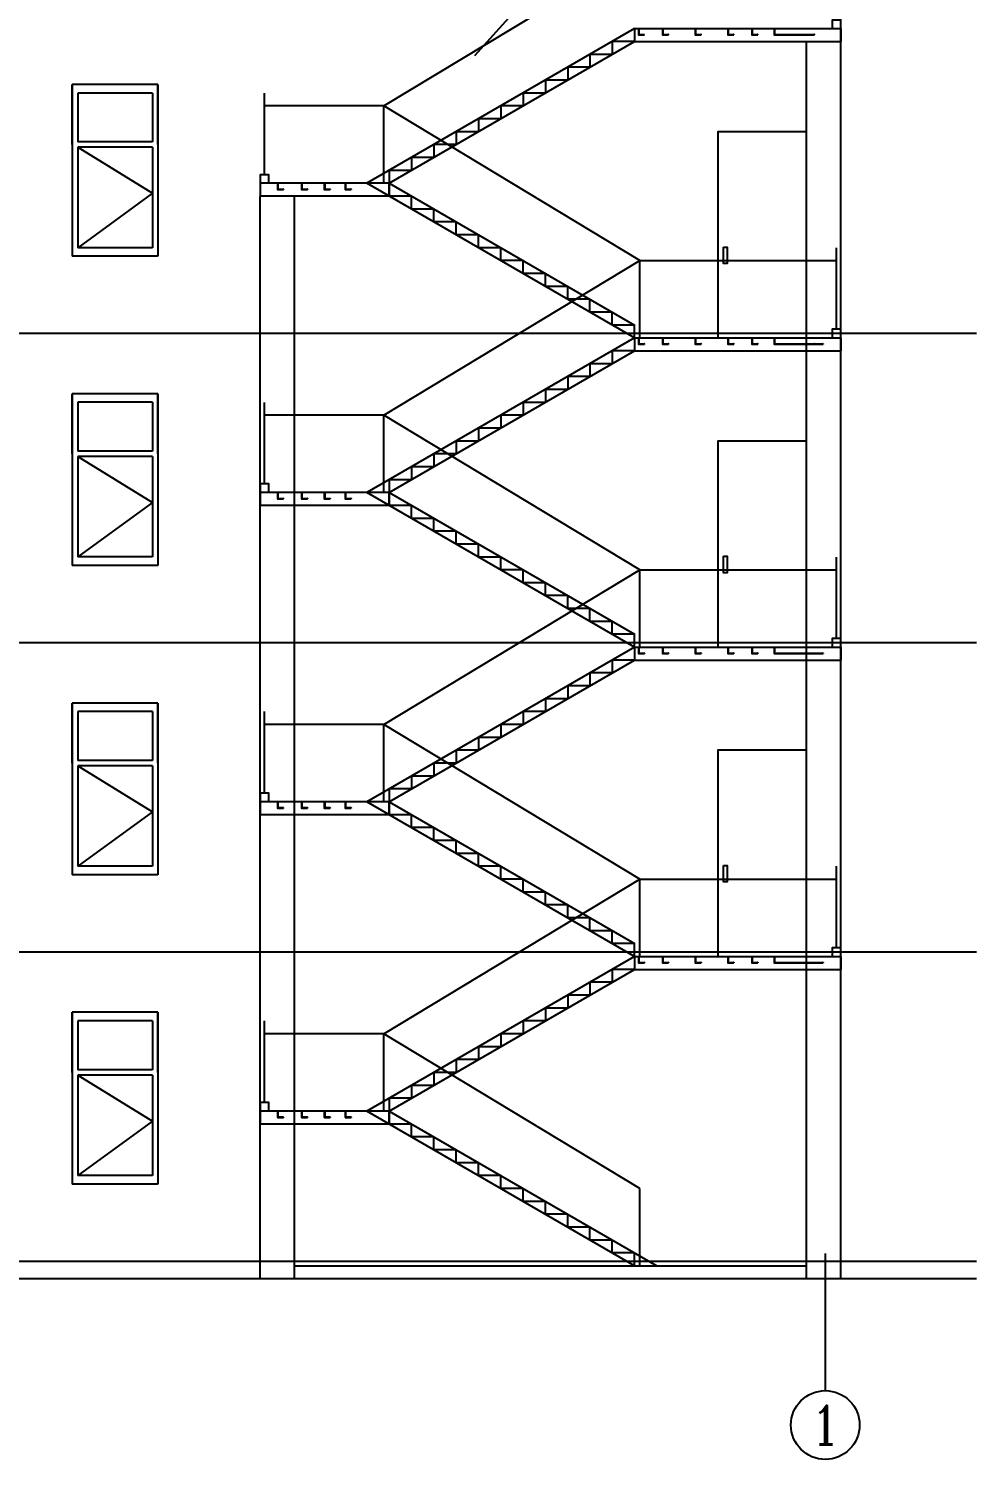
# Model space of a CAD drawing. Extents: x -522490 to 417652, y 450811 to 1108047.
# Drawn here: x 380007 to 391043, y 556012 to 572665 of the extents above; entities that cross this region are included whole.
import ezdxf
from ezdxf.enums import TextEntityAlignment as Align

# ---------------------------------------------------------------- set-up
doc = ezdxf.new("R2010")
doc.units = 0
doc.header["$LTSCALE"] = 1000
doc.header["$MEASUREMENT"] = 0
for name, color, linetype in [('AXIS', 3, 'Continuous'), ('AXIS_TEXT', 7, 'Continuous'), ('DOTE', 1, 'Continuous'), ('WALL', 9, 'Continuous'), ('标注', 4, 'Continuous')]:
    doc.layers.add(name, color=color, linetype=linetype)
doc.styles.add('_TCH_AXIS', font='COMPLEX', dxfattribs={"bigfont": 'GBCBIG'})

# ---------------------------------------------------------------- blocks, each defined once
blk = doc.blocks.new('ping1')
at = {"color": 4}
for p, q in [((381189, 549406), (380189, 549406)), ((380189, 549406), (380189, 547406)), ((380189, 548706), (380189, 549406)), ((381189, 549406), (381189, 547406)), ((381189, 548706), (381189, 549406)), ((381124, 549306), (380254, 549306)), ((380254, 549306), (380254, 548736)), ((381124, 549306), (381124, 548736)), ((381124, 548736), (380254, 548736)), ((381124, 548676), (380254, 548676)), ((380254, 548676), (380254, 547506)), ((381124, 548676), (381124, 547506)), ((381124, 548676), (381124, 547506)), ((381189, 547406), (380189, 547406)), ((381124, 547506), (380254, 547506))]:
    blk.add_line(p, q, dxfattribs=at)
blk.add_lwpolyline([(380254, 548676), (381124, 548141), (380254, 547506)])

msp = doc.modelspace()

# ---------------------------------------------------------------- linework, layer by layer
for p, q in [((384144.3, 571764.6), (387124.3, 573564.6)), ((387064.3, 572664.6), (383944.3, 570864.6)), ((384204.3, 570864.6), (387064.3, 572514.6)), ((389064.3, 558114.6), (389064.3, 572514.6)), ((384144.3, 571764.6), (382754.3, 571764.6)), ((384144.3, 570864.6), (384144.3, 571764.6)), ((384144.3, 570864.6), (384144.3, 571764.6)), ((387124.3, 569964.6), (384144.3, 571764.6)), ((382704.3, 558114.6), (382704.3, 570714.6)), ((383104.3, 558114.6), (383104.3, 570714.6)), ((387064.3, 569064.6), (383944.3, 570864.6)), ((384204.3, 570864.6), (387064.3, 569214.6)), ((384144.3, 568164.6), (387124.3, 569964.6)), ((387124.3, 569064.6), (387124.3, 569964.6)), ((387124.3, 569064.6), (387124.3, 569964.6)), ((387124.3, 569064.6), (387124.3, 569964.6)), ((387124.3, 569064.6), (387124.3, 569964.6)), ((387124.3, 569964.6), (389414.3, 569964.6)), ((387064.3, 569064.6), (383944.3, 567264.6)), ((384204.3, 567264.6), (387064.3, 568914.6)), ((384144.3, 568164.6), (382754.3, 568164.6)), ((384144.3, 567264.6), (384144.3, 568164.6)), ((384144.3, 567264.6), (384144.3, 568164.6)), ((387124.3, 566364.6), (384144.3, 568164.6)), ((387064.3, 565464.6), (383944.3, 567264.6)), ((384204.3, 567264.6), (387064.3, 565614.6)), ((384144.3, 564564.6), (387124.3, 566364.6)), ((387124.3, 565464.6), (387124.3, 566364.6)), ((387124.3, 565464.6), (387124.3, 566364.6)), ((387124.3, 566364.6), (389414.3, 566364.6)), ((387064.3, 565464.6), (383944.3, 563664.6)), ((384204.3, 563664.6), (387064.3, 565314.6)), ((384144.3, 564564.6), (382754.3, 564564.6)), ((384144.3, 563664.6), (384144.3, 564564.6)), ((384144.3, 563664.6), (384144.3, 564564.6)), ((387124.3, 562764.6), (384144.3, 564564.6)), ((387064.3, 561864.6), (383944.3, 563664.6)), ((384204.3, 563664.6), (387064.3, 562014.6)), ((384144.3, 560964.6), (387124.3, 562764.6)), ((387124.3, 561864.6), (387124.3, 562764.6)), ((387124.3, 561864.6), (387124.3, 562764.6)), ((387124.3, 562764.6), (389414.3, 562764.6)), ((387064.3, 561864.6), (383944.3, 560064.6)), ((384204.3, 560064.6), (387064.3, 561714.6)), ((389464.3, 558114.6), (389464.3, 561714.6)), ((384144.3, 560964.6), (382754.3, 560964.6)), ((384144.3, 560064.6), (384144.3, 560964.6)), ((384144.3, 560064.6), (384144.3, 560964.6)), ((387124.3, 559164.6), (384144.3, 560964.6)), ((387064.3, 558264.6), (383944.3, 560064.6)), ((384204.3, 560064.6), (387324.3, 558264.6)), ((387124.3, 558264.6), (387124.3, 559164.6)), ((383104.3, 558264.6), (389064.3, 558264.6)), ((391043.5, 558114.6), (349638.9, 558114.6))]:
    msp.add_line(p, q)
for points in [[(385204.8, 572350.6), (387540, 574943.3), (390597.5, 574943.3)], [(382754.3, 570964.6), (382754.3, 571914.6)], [(389064.3, 569114.6), (389064.3, 571464.6), (388034.3, 571464.6), (388034.3, 569064.6)], [(389064.3, 571464.6), (388034.3, 571464.6), (388034.3, 569064.6)], [(384204.3, 570714.6), (384204.3, 570864.6), (383944.3, 570864.6)], [(384464.3, 570564.6), (384464.3, 570714.6), (384204.3, 570714.6)], [(384724.3, 570414.6), (384724.3, 570564.6), (384464.3, 570564.6)], [(384984.3, 570264.6), (384984.3, 570414.6), (384724.3, 570414.6)], [(385244.3, 570114.6), (385244.3, 570264.6), (384984.3, 570264.6)], [(385504.3, 569964.6), (385504.3, 570114.6), (385244.3, 570114.6)], [(389414.3, 569164.6), (389414.3, 570114.6)], [(389414.3, 569164.6), (389414.3, 570114.6)], [(385764.3, 569814.6), (385764.3, 569964.6), (385504.3, 569964.6)], [(386024.3, 569664.6), (386024.3, 569814.6), (385764.3, 569814.6)], [(386284.3, 569514.6), (386284.3, 569664.6), (386024.3, 569664.6)], [(386544.3, 569364.6), (386544.3, 569514.6), (386284.3, 569514.6)], [(386804.3, 569214.6), (386804.3, 569364.6), (386544.3, 569364.6)], [(387064.3, 569064.6), (387064.3, 569214.6), (386804.3, 569214.6)], [(382754.3, 567364.6), (382754.3, 568314.6)], [(389064.3, 567864.6), (388034.3, 567864.6), (388034.3, 565464.6)], [(384204.3, 567114.6), (384204.3, 567264.6), (383944.3, 567264.6)], [(384464.3, 566964.6), (384464.3, 567114.6), (384204.3, 567114.6)], [(384724.3, 566814.6), (384724.3, 566964.6), (384464.3, 566964.6)], [(384984.3, 566664.6), (384984.3, 566814.6), (384724.3, 566814.6)], [(385244.3, 566514.6), (385244.3, 566664.6), (384984.3, 566664.6)], [(385504.3, 566364.6), (385504.3, 566514.6), (385244.3, 566514.6)], [(389414.3, 565564.6), (389414.3, 566514.6)], [(385764.3, 566214.6), (385764.3, 566364.6), (385504.3, 566364.6)], [(386024.3, 566064.6), (386024.3, 566214.6), (385764.3, 566214.6)], [(386284.3, 565914.6), (386284.3, 566064.6), (386024.3, 566064.6)], [(386544.3, 565764.6), (386544.3, 565914.6), (386284.3, 565914.6)], [(386804.3, 565614.6), (386804.3, 565764.6), (386544.3, 565764.6)], [(387064.3, 565464.6), (387064.3, 565614.6), (386804.3, 565614.6)], [(382754.3, 563764.6), (382754.3, 564714.6)], [(389064.3, 564264.6), (388034.3, 564264.6), (388034.3, 561864.6)], [(384204.3, 563514.6), (384204.3, 563664.6), (383944.3, 563664.6)], [(384464.3, 563364.6), (384464.3, 563514.6), (384204.3, 563514.6)], [(384724.3, 563214.6), (384724.3, 563364.6), (384464.3, 563364.6)], [(384984.3, 563064.6), (384984.3, 563214.6), (384724.3, 563214.6)], [(385244.3, 562914.6), (385244.3, 563064.6), (384984.3, 563064.6)], [(385504.3, 562764.6), (385504.3, 562914.6), (385244.3, 562914.6)], [(389414.3, 561964.6), (389414.3, 562914.6)], [(385764.3, 562614.6), (385764.3, 562764.6), (385504.3, 562764.6)], [(386024.3, 562464.6), (386024.3, 562614.6), (385764.3, 562614.6)], [(386284.3, 562314.6), (386284.3, 562464.6), (386024.3, 562464.6)], [(386544.3, 562164.6), (386544.3, 562314.6), (386284.3, 562314.6)], [(386804.3, 562014.6), (386804.3, 562164.6), (386544.3, 562164.6)], [(387064.3, 561864.6), (387064.3, 562014.6), (386804.3, 562014.6)], [(382754.3, 560164.6), (382754.3, 561114.6)], [(384204.3, 559914.6), (384204.3, 560064.6), (383944.3, 560064.6)], [(384464.3, 559764.6), (384464.3, 559914.6), (384204.3, 559914.6)], [(384724.3, 559614.6), (384724.3, 559764.6), (384464.3, 559764.6)], [(384984.3, 559464.6), (384984.3, 559614.6), (384724.3, 559614.6)], [(385244.3, 559314.6), (385244.3, 559464.6), (384984.3, 559464.6)], [(385504.3, 559164.6), (385504.3, 559314.6), (385244.3, 559314.6)], [(385764.3, 559014.6), (385764.3, 559164.6), (385504.3, 559164.6)], [(386024.3, 558864.6), (386024.3, 559014.6), (385764.3, 559014.6)], [(386284.3, 558714.6), (386284.3, 558864.6), (386024.3, 558864.6)], [(386544.3, 558564.6), (386544.3, 558714.6), (386284.3, 558714.6)], [(386804.3, 558414.6), (386804.3, 558564.6), (386544.3, 558564.6)], [(387064.3, 558264.6), (387064.3, 558414.6), (386804.3, 558414.6)]]:
    msp.add_lwpolyline(points)
at = {"color": 5}
msp.add_lwpolyline([(389464.3, 558264.6), (389464.3, 572664.6), (389464.3, 573264.6), (389414.3, 573264.6)], dxfattribs=at)
for points in [[(388100.6, 570122.5), (388142.9, 570122.5), (388142.9, 569932.1), (388100.6, 569932.1)], [(388100.6, 570122.5), (388142.9, 570122.5), (388142.9, 569932.1), (388100.6, 569932.1)], [(388100.6, 566522.5), (388142.9, 566522.5), (388142.9, 566332.1), (388100.6, 566332.1)], [(388100.6, 562922.5), (388142.9, 562922.5), (388142.9, 562732.1), (388100.6, 562732.1)]]:
    msp.add_lwpolyline(points, close=True)
at = {"layer": 'AXIS'}
msp.add_line((389284, 558406.3), (389284, 556811.5), dxfattribs=at)
msp.add_circle((389284, 556411.5), 400, dxfattribs=at)
at = {"layer": 'DOTE'}
for p, q in [((391043.5, 569114.6), (349638.9, 569114.6)), ((391043.5, 565514.6), (349638.9, 565514.6)), ((391043.5, 561914.6), (349638.9, 561914.6)), ((391043.5, 558314.6), (349638.9, 558314.6))]:
    msp.add_line(p, q, dxfattribs=at)
at = {"layer": 'WALL'}
for p, q in [((387064.3, 572664.6), (389464.3, 572664.6)), ((387064.3, 572664.6), (389464.3, 572664.6)), ((389464.3, 572664.6), (389464.3, 572514.6)), ((387064.3, 572514.6), (389464.3, 572514.6)), ((384204.3, 570864.6), (382704.3, 570864.6)), ((382704.3, 570864.6), (382704.3, 570714.6)), ((384204.3, 570714.6), (382704.3, 570714.6)), ((384204.3, 570864.6), (384204.3, 570714.6)), ((387064.3, 569064.6), (389464.3, 569064.6)), ((387064.3, 569064.6), (389164.3, 569064.6)), ((387064.3, 569064.6), (389464.3, 569064.6)), ((387064.3, 569064.6), (389464.3, 569064.6)), ((387064.3, 569064.6), (389264.3, 569064.6)), ((389464.3, 569064.6), (389464.3, 568914.6)), ((389464.3, 569064.6), (389464.3, 568914.6)), ((387064.3, 568914.6), (389464.3, 568914.6)), ((387064.3, 568914.6), (389464.3, 568914.6)), ((384204.3, 567264.6), (382704.3, 567264.6)), ((382704.3, 567264.6), (382704.3, 567114.6)), ((384204.3, 567264.6), (384204.3, 567114.6)), ((384204.3, 567114.6), (382704.3, 567114.6)), ((387064.3, 565464.6), (389464.3, 565464.6)), ((387064.3, 565464.6), (389264.3, 565464.6)), ((389464.3, 565464.6), (389464.3, 565314.6)), ((387064.3, 565314.6), (389464.3, 565314.6)), ((384204.3, 563664.6), (382704.3, 563664.6)), ((382704.3, 563664.6), (382704.3, 563514.6)), ((384204.3, 563664.6), (384204.3, 563514.6)), ((384204.3, 563514.6), (382704.3, 563514.6)), ((387064.3, 561864.6), (389464.3, 561864.6)), ((387064.3, 561864.6), (389264.3, 561864.6)), ((387064.3, 561864.6), (389464.3, 561864.6)), ((387064.3, 561714.6), (389464.3, 561714.6)), ((389464.3, 561864.6), (389464.3, 561714.6)), ((384204.3, 560064.6), (382704.3, 560064.6)), ((382704.3, 560064.6), (382704.3, 559914.6)), ((384204.3, 560064.6), (384204.3, 559914.6)), ((384204.3, 559914.6), (382704.3, 559914.6))]:
    msp.add_line(p, q, dxfattribs=at)
for points in [[(389464.3, 572664.6), (389464.3, 572764.6), (389364.3, 572764.6), (389364.3, 572664.6)], [(387064.3, 572664.6), (387064.3, 572514.6), (386804.3, 572514.6)], [(386804.3, 572514.6), (386804.3, 572364.6), (386544.3, 572364.6)], [(386284.3, 572214.6), (386284.3, 572064.6), (386024.3, 572064.6)], [(386544.3, 572364.6), (386544.3, 572214.6), (386284.3, 572214.6)], [(386024.3, 572064.6), (386024.3, 571914.6), (385764.3, 571914.6)], [(385764.3, 571914.6), (385764.3, 571764.6), (385504.3, 571764.6)], [(385504.3, 571764.6), (385504.3, 571614.6), (385244.3, 571614.6)], [(385244.3, 571614.6), (385244.3, 571464.6), (384984.3, 571464.6)], [(384984.3, 571464.6), (384984.3, 571314.6), (384724.3, 571314.6)], [(384724.3, 571314.6), (384724.3, 571164.6), (384464.3, 571164.6)], [(384464.3, 571164.6), (384464.3, 571014.6), (384204.3, 571014.6)], [(382804.3, 570864.6), (382804.3, 570964.6), (382704.3, 570964.6), (382704.3, 570864.6)], [(384204.3, 571014.6), (384204.3, 570864.6), (383944.3, 570864.6)], [(387064.3, 569064.6), (387064.3, 568914.6), (386804.3, 568914.6)], [(387064.3, 569064.6), (387064.3, 568914.6), (386804.3, 568914.6)], [(389464.3, 569064.6), (389464.3, 569164.6), (389364.3, 569164.6), (389364.3, 569064.6)], [(389464.3, 569064.6), (389464.3, 569164.6), (389364.3, 569164.6), (389364.3, 569064.6)], [(386804.3, 568914.6), (386804.3, 568764.6), (386544.3, 568764.6)], [(386804.3, 568914.6), (386804.3, 568764.6), (386544.3, 568764.6)], [(386544.3, 568764.6), (386544.3, 568614.6), (386284.3, 568614.6)], [(386544.3, 568764.6), (386544.3, 568614.6), (386284.3, 568614.6)], [(386284.3, 568614.6), (386284.3, 568464.6), (386024.3, 568464.6)], [(386024.3, 568464.6), (386024.3, 568314.6), (385764.3, 568314.6)], [(385764.3, 568314.6), (385764.3, 568164.6), (385504.3, 568164.6)], [(385504.3, 568164.6), (385504.3, 568014.6), (385244.3, 568014.6)], [(385244.3, 568014.6), (385244.3, 567864.6), (384984.3, 567864.6)], [(384724.3, 567714.6), (384724.3, 567564.6), (384464.3, 567564.6)], [(384984.3, 567864.6), (384984.3, 567714.6), (384724.3, 567714.6)], [(384464.3, 567564.6), (384464.3, 567414.6), (384204.3, 567414.6)], [(384204.3, 567414.6), (384204.3, 567264.6), (383944.3, 567264.6)], [(382804.3, 567264.6), (382804.3, 567364.6), (382704.3, 567364.6), (382704.3, 567264.6)], [(389464.3, 565464.6), (389464.3, 565564.6), (389364.3, 565564.6), (389364.3, 565464.6)], [(387064.3, 565464.6), (387064.3, 565314.6), (386804.3, 565314.6)], [(386804.3, 565314.6), (386804.3, 565164.6), (386544.3, 565164.6)], [(386544.3, 565164.6), (386544.3, 565014.6), (386284.3, 565014.6)], [(386284.3, 565014.6), (386284.3, 564864.6), (386024.3, 564864.6)], [(385764.3, 564714.6), (385764.3, 564564.6), (385504.3, 564564.6)], [(386024.3, 564864.6), (386024.3, 564714.6), (385764.3, 564714.6)], [(385504.3, 564564.6), (385504.3, 564414.6), (385244.3, 564414.6)], [(385244.3, 564414.6), (385244.3, 564264.6), (384984.3, 564264.6)], [(384984.3, 564264.6), (384984.3, 564114.6), (384724.3, 564114.6)], [(384724.3, 564114.6), (384724.3, 563964.6), (384464.3, 563964.6)], [(384464.3, 563964.6), (384464.3, 563814.6), (384204.3, 563814.6)], [(382804.3, 563664.6), (382804.3, 563764.6), (382704.3, 563764.6), (382704.3, 563664.6)], [(384204.3, 563814.6), (384204.3, 563664.6), (383944.3, 563664.6)], [(389464.3, 561864.6), (389464.3, 561964.6), (389364.3, 561964.6), (389364.3, 561864.6)], [(386804.3, 561714.6), (386804.3, 561564.6), (386544.3, 561564.6)], [(387064.3, 561864.6), (387064.3, 561714.6), (386804.3, 561714.6)], [(386544.3, 561564.6), (386544.3, 561414.6), (386284.3, 561414.6)], [(386284.3, 561414.6), (386284.3, 561264.6), (386024.3, 561264.6)], [(386024.3, 561264.6), (386024.3, 561114.6), (385764.3, 561114.6)], [(385764.3, 561114.6), (385764.3, 560964.6), (385504.3, 560964.6)], [(385504.3, 560964.6), (385504.3, 560814.6), (385244.3, 560814.6)], [(385244.3, 560814.6), (385244.3, 560664.6), (384984.3, 560664.6)], [(384984.3, 560664.6), (384984.3, 560514.6), (384724.3, 560514.6)], [(384724.3, 560514.6), (384724.3, 560364.6), (384464.3, 560364.6)], [(384204.3, 560214.6), (384204.3, 560064.6), (383944.3, 560064.6)], [(384464.3, 560364.6), (384464.3, 560214.6), (384204.3, 560214.6)], [(382804.3, 560064.6), (382804.3, 560164.6), (382704.3, 560164.6), (382704.3, 560064.6)]]:
    msp.add_lwpolyline(points, dxfattribs=at)
at = {"layer": '标注'}
for p, q in [((387110.1, 572661.4), (387107.6, 572661.4)), ((387107.6, 572661.4), (387107.6, 572593.9)), ((387110.1, 572591.4), (387177.6, 572591.4)), ((387112.6, 572658.9), (387112.6, 572598.9)), ((387115.1, 572596.4), (387175.1, 572596.4)), ((387177.6, 572593.9), (387177.6, 572591.4)), ((387387.6, 572661.4), (387387.6, 572593.9)), ((387390.1, 572661.4), (387387.6, 572661.4)), ((387390.1, 572591.4), (387457.6, 572591.4)), ((387392.6, 572658.9), (387392.6, 572598.9)), ((387395.1, 572596.4), (387455.1, 572596.4)), ((387457.6, 572593.9), (387457.6, 572591.4)), ((387771.3, 572661.4), (387768.8, 572661.4)), ((387768.8, 572661.4), (387768.8, 572593.9)), ((387771.3, 572591.4), (387838.8, 572591.4)), ((387773.8, 572658.9), (387773.8, 572598.9)), ((387776.3, 572596.4), (387836.3, 572596.4)), ((387838.8, 572593.9), (387838.8, 572591.4)), ((388151.3, 572661.4), (388148.8, 572661.4)), ((388148.8, 572661.4), (388148.8, 572593.9)), ((388151.3, 572591.4), (388218.8, 572591.4)), ((388153.8, 572658.9), (388153.8, 572598.9)), ((388156.3, 572596.4), (388216.3, 572596.4)), ((388218.8, 572593.9), (388218.8, 572591.4)), ((388428.8, 572661.4), (388428.8, 572593.9)), ((388431.3, 572661.4), (388428.8, 572661.4)), ((388431.3, 572591.4), (388498.8, 572591.4)), ((388433.8, 572658.9), (388433.8, 572598.9)), ((388436.3, 572596.4), (388496.3, 572596.4)), ((388498.8, 572593.9), (388498.8, 572591.4)), ((388690.5, 572661.4), (388688, 572661.4)), ((388688, 572661.4), (388688, 572593.9)), ((388690.5, 572591.4), (389158, 572591.4)), ((388693, 572658.9), (388693, 572598.9)), ((388695.5, 572596.4), (389155.5, 572596.4)), ((389158, 572593.9), (389158, 572591.4)), ((382903.8, 570862.1, 0), (382903.8, 570794.6, 0)), ((382906.3, 570862.1, 0), (382903.8, 570862.1, 0)), ((382906.3, 570792.1, 0), (382973.8, 570792.1, 0)), ((382908.8, 570859.6, 0), (382908.8, 570799.6, 0)), ((382911.3, 570797.1, 0), (382971.3, 570797.1, 0)), ((382973.8, 570794.6, 0), (382973.8, 570792.1, 0)), ((383183.8, 570862.1, 0), (383183.8, 570794.6, 0)), ((383186.3, 570862.1, 0), (383183.8, 570862.1, 0)), ((383186.3, 570792.1, 0), (383253.8, 570792.1, 0)), ((383188.8, 570859.6, 0), (383188.8, 570799.6, 0)), ((383191.3, 570797.1, 0), (383251.3, 570797.1, 0)), ((383253.8, 570794.6, 0), (383253.8, 570792.1, 0)), ((383452.4, 570862.1, 0), (383449.9, 570862.1, 0)), ((383449.9, 570862.1, 0), (383449.9, 570794.6, 0)), ((383452.4, 570792.1, 0), (383519.9, 570792.1, 0)), ((383454.9, 570859.6, 0), (383454.9, 570799.6, 0)), ((383457.4, 570797.1, 0), (383517.4, 570797.1, 0)), ((383519.9, 570794.6, 0), (383519.9, 570792.1, 0)), ((383695.3, 570862.1, 0), (383692.8, 570862.1, 0)), ((383692.8, 570862.1, 0), (383692.8, 570794.6, 0)), ((383695.3, 570792.1, 0), (383762.8, 570792.1, 0)), ((383697.8, 570859.6, 0), (383697.8, 570799.6, 0)), ((383700.3, 570797.1, 0), (383760.3, 570797.1, 0)), ((383762.8, 570794.6, 0), (383762.8, 570792.1, 0)), ((387110.1, 569061.4), (387107.6, 569061.4)), ((387107.6, 569061.4), (387107.6, 568993.9)), ((387110.1, 569061.4), (387107.6, 569061.4)), ((387107.6, 569061.4), (387107.6, 568993.9)), ((387112.6, 569058.9), (387112.6, 568998.9)), ((387112.6, 569058.9), (387112.6, 568998.9)), ((387387.6, 569061.4), (387387.6, 568993.9)), ((387390.1, 569061.4), (387387.6, 569061.4)), ((387387.6, 569061.4), (387387.6, 568993.9)), ((387390.1, 569061.4), (387387.6, 569061.4)), ((387392.6, 569058.9), (387392.6, 568998.9)), ((387392.6, 569058.9), (387392.6, 568998.9)), ((387771.3, 569061.4), (387768.8, 569061.4)), ((387768.8, 569061.4), (387768.8, 568993.9)), ((387771.3, 569061.4), (387768.8, 569061.4)), ((387768.8, 569061.4), (387768.8, 568993.9)), ((387773.8, 569058.9), (387773.8, 568998.9)), ((387773.8, 569058.9), (387773.8, 568998.9)), ((388151.3, 569061.4), (388148.8, 569061.4)), ((388148.8, 569061.4), (388148.8, 568993.9)), ((388151.3, 569061.4), (388148.8, 569061.4)), ((388148.8, 569061.4), (388148.8, 568993.9)), ((388153.8, 569058.9), (388153.8, 568998.9)), ((388153.8, 569058.9), (388153.8, 568998.9)), ((388428.8, 569061.4), (388428.8, 568993.9)), ((388431.3, 569061.4), (388428.8, 569061.4)), ((388428.8, 569061.4), (388428.8, 568993.9)), ((388431.3, 569061.4), (388428.8, 569061.4)), ((388433.8, 569058.9), (388433.8, 568998.9)), ((388433.8, 569058.9), (388433.8, 568998.9)), ((388690.5, 569061.4), (388688, 569061.4)), ((388688, 569061.4), (388688, 568993.9)), ((388690.5, 569061.4), (388688, 569061.4)), ((388688, 569061.4), (388688, 568993.9)), ((388693, 569058.9), (388693, 568998.9)), ((388693, 569058.9), (388693, 568998.9)), ((387110.1, 568991.4), (387177.6, 568991.4)), ((387110.1, 568991.4), (387177.6, 568991.4)), ((387115.1, 568996.4), (387175.1, 568996.4)), ((387115.1, 568996.4), (387175.1, 568996.4)), ((387177.6, 568993.9), (387177.6, 568991.4)), ((387177.6, 568993.9), (387177.6, 568991.4)), ((387390.1, 568991.4), (387457.6, 568991.4)), ((387390.1, 568991.4), (387457.6, 568991.4)), ((387395.1, 568996.4), (387455.1, 568996.4)), ((387395.1, 568996.4), (387455.1, 568996.4)), ((387457.6, 568993.9), (387457.6, 568991.4)), ((387457.6, 568993.9), (387457.6, 568991.4)), ((387771.3, 568991.4), (387838.8, 568991.4)), ((387771.3, 568991.4), (387838.8, 568991.4)), ((387776.3, 568996.4), (387836.3, 568996.4)), ((387776.3, 568996.4), (387836.3, 568996.4)), ((387838.8, 568993.9), (387838.8, 568991.4)), ((387838.8, 568993.9), (387838.8, 568991.4)), ((388151.3, 568991.4), (388218.8, 568991.4)), ((388151.3, 568991.4), (388218.8, 568991.4)), ((388156.3, 568996.4), (388216.3, 568996.4)), ((388156.3, 568996.4), (388216.3, 568996.4)), ((388218.8, 568993.9), (388218.8, 568991.4)), ((388218.8, 568993.9), (388218.8, 568991.4)), ((388431.3, 568991.4), (388498.8, 568991.4)), ((388431.3, 568991.4), (388498.8, 568991.4)), ((388436.3, 568996.4), (388496.3, 568996.4)), ((388436.3, 568996.4), (388496.3, 568996.4)), ((388498.8, 568993.9), (388498.8, 568991.4)), ((388498.8, 568993.9), (388498.8, 568991.4)), ((388690.5, 568991.4), (389158, 568991.4)), ((388690.5, 568991.4), (389258, 568991.4)), ((388695.5, 568996.4), (389155.5, 568996.4)), ((388695.5, 568996.4), (389255.5, 568996.4)), ((389158, 568993.9), (389158, 568991.4)), ((389258, 568993.9), (389258, 568991.4)), ((382903.8, 567262.1, 0), (382903.8, 567194.6, 0)), ((382906.3, 567262.1, 0), (382903.8, 567262.1, 0)), ((382908.8, 567259.6, 0), (382908.8, 567199.6, 0)), ((383183.8, 567262.1, 0), (383183.8, 567194.6, 0)), ((383186.3, 567262.1, 0), (383183.8, 567262.1, 0)), ((383188.8, 567259.6, 0), (383188.8, 567199.6, 0)), ((383452.4, 567262.1, 0), (383449.9, 567262.1, 0)), ((383449.9, 567262.1, 0), (383449.9, 567194.6, 0)), ((383454.9, 567259.6, 0), (383454.9, 567199.6, 0)), ((383695.3, 567262.1, 0), (383692.8, 567262.1, 0)), ((383692.8, 567262.1, 0), (383692.8, 567194.6, 0)), ((383697.8, 567259.6, 0), (383697.8, 567199.6, 0)), ((382906.3, 567192.1, 0), (382973.8, 567192.1, 0)), ((382911.3, 567197.1, 0), (382971.3, 567197.1, 0)), ((382973.8, 567194.6, 0), (382973.8, 567192.1, 0)), ((383186.3, 567192.1, 0), (383253.8, 567192.1, 0)), ((383191.3, 567197.1, 0), (383251.3, 567197.1, 0)), ((383253.8, 567194.6, 0), (383253.8, 567192.1, 0)), ((383452.4, 567192.1, 0), (383519.9, 567192.1, 0)), ((383457.4, 567197.1, 0), (383517.4, 567197.1, 0)), ((383519.9, 567194.6, 0), (383519.9, 567192.1, 0)), ((383695.3, 567192.1, 0), (383762.8, 567192.1, 0)), ((383700.3, 567197.1, 0), (383760.3, 567197.1, 0)), ((383762.8, 567194.6, 0), (383762.8, 567192.1, 0)), ((387110.1, 565461.4), (387107.6, 565461.4)), ((387107.6, 565461.4), (387107.6, 565393.9)), ((387110.1, 565391.4), (387177.6, 565391.4)), ((387112.6, 565458.9), (387112.6, 565398.9)), ((387115.1, 565396.4), (387175.1, 565396.4)), ((387177.6, 565393.9), (387177.6, 565391.4)), ((387387.6, 565461.4), (387387.6, 565393.9)), ((387390.1, 565461.4), (387387.6, 565461.4)), ((387390.1, 565391.4), (387457.6, 565391.4)), ((387392.6, 565458.9), (387392.6, 565398.9)), ((387395.1, 565396.4), (387455.1, 565396.4)), ((387457.6, 565393.9), (387457.6, 565391.4)), ((387771.3, 565461.4), (387768.8, 565461.4)), ((387768.8, 565461.4), (387768.8, 565393.9)), ((387771.3, 565391.4), (387838.8, 565391.4)), ((387773.8, 565458.9), (387773.8, 565398.9)), ((387776.3, 565396.4), (387836.3, 565396.4)), ((387838.8, 565393.9), (387838.8, 565391.4)), ((388151.3, 565461.4), (388148.8, 565461.4)), ((388148.8, 565461.4), (388148.8, 565393.9)), ((388151.3, 565391.4), (388218.8, 565391.4)), ((388153.8, 565458.9), (388153.8, 565398.9)), ((388156.3, 565396.4), (388216.3, 565396.4)), ((388218.8, 565393.9), (388218.8, 565391.4)), ((388428.8, 565461.4), (388428.8, 565393.9)), ((388431.3, 565461.4), (388428.8, 565461.4)), ((388431.3, 565391.4), (388498.8, 565391.4)), ((388433.8, 565458.9), (388433.8, 565398.9)), ((388436.3, 565396.4), (388496.3, 565396.4)), ((388498.8, 565393.9), (388498.8, 565391.4)), ((388690.5, 565461.4), (388688, 565461.4)), ((388688, 565461.4), (388688, 565393.9)), ((388690.5, 565391.4), (389258, 565391.4)), ((388693, 565458.9), (388693, 565398.9)), ((388695.5, 565396.4), (389255.5, 565396.4)), ((389258, 565393.9), (389258, 565391.4)), ((382903.8, 563662.1, 0), (382903.8, 563594.6, 0)), ((382906.3, 563662.1, 0), (382903.8, 563662.1, 0)), ((382906.3, 563592.1, 0), (382973.8, 563592.1, 0)), ((382908.8, 563659.6, 0), (382908.8, 563599.6, 0)), ((382911.3, 563597.1, 0), (382971.3, 563597.1, 0)), ((382973.8, 563594.6, 0), (382973.8, 563592.1, 0)), ((383183.8, 563662.1, 0), (383183.8, 563594.6, 0)), ((383186.3, 563662.1, 0), (383183.8, 563662.1, 0)), ((383186.3, 563592.1, 0), (383253.8, 563592.1, 0)), ((383188.8, 563659.6, 0), (383188.8, 563599.6, 0)), ((383191.3, 563597.1, 0), (383251.3, 563597.1, 0)), ((383253.8, 563594.6, 0), (383253.8, 563592.1, 0)), ((383452.4, 563662.1, 0), (383449.9, 563662.1, 0)), ((383449.9, 563662.1, 0), (383449.9, 563594.6, 0)), ((383452.4, 563592.1, 0), (383519.9, 563592.1, 0)), ((383454.9, 563659.6, 0), (383454.9, 563599.6, 0)), ((383457.4, 563597.1, 0), (383517.4, 563597.1, 0)), ((383519.9, 563594.6, 0), (383519.9, 563592.1, 0)), ((383695.3, 563662.1, 0), (383692.8, 563662.1, 0)), ((383692.8, 563662.1, 0), (383692.8, 563594.6, 0)), ((383695.3, 563592.1, 0), (383762.8, 563592.1, 0)), ((383697.8, 563659.6, 0), (383697.8, 563599.6, 0)), ((383700.3, 563597.1, 0), (383760.3, 563597.1, 0)), ((383762.8, 563594.6, 0), (383762.8, 563592.1, 0)), ((387110.1, 561861.4), (387107.6, 561861.4)), ((387107.6, 561861.4), (387107.6, 561793.9)), ((387110.1, 561791.4), (387177.6, 561791.4)), ((387112.6, 561858.9), (387112.6, 561798.9)), ((387115.1, 561796.4), (387175.1, 561796.4)), ((387177.6, 561793.9), (387177.6, 561791.4)), ((387387.6, 561861.4), (387387.6, 561793.9)), ((387390.1, 561861.4), (387387.6, 561861.4)), ((387390.1, 561791.4), (387457.6, 561791.4)), ((387392.6, 561858.9), (387392.6, 561798.9)), ((387395.1, 561796.4), (387455.1, 561796.4)), ((387457.6, 561793.9), (387457.6, 561791.4)), ((387771.3, 561861.4), (387768.8, 561861.4)), ((387768.8, 561861.4), (387768.8, 561793.9)), ((387771.3, 561791.4), (387838.8, 561791.4)), ((387773.8, 561858.9), (387773.8, 561798.9)), ((387776.3, 561796.4), (387836.3, 561796.4)), ((387838.8, 561793.9), (387838.8, 561791.4)), ((388151.3, 561861.4), (388148.8, 561861.4)), ((388148.8, 561861.4), (388148.8, 561793.9)), ((388151.3, 561791.4), (388218.8, 561791.4)), ((388153.8, 561858.9), (388153.8, 561798.9)), ((388156.3, 561796.4), (388216.3, 561796.4)), ((388218.8, 561793.9), (388218.8, 561791.4)), ((388428.8, 561861.4), (388428.8, 561793.9)), ((388431.3, 561861.4), (388428.8, 561861.4)), ((388431.3, 561791.4), (388498.8, 561791.4)), ((388433.8, 561858.9), (388433.8, 561798.9)), ((388436.3, 561796.4), (388496.3, 561796.4)), ((388498.8, 561793.9), (388498.8, 561791.4)), ((388690.5, 561861.4), (388688, 561861.4)), ((388688, 561861.4), (388688, 561793.9)), ((388690.5, 561791.4), (389258, 561791.4)), ((388693, 561858.9), (388693, 561798.9)), ((388695.5, 561796.4), (389255.5, 561796.4)), ((389258, 561793.9), (389258, 561791.4)), ((382903.8, 560062.1, 0), (382903.8, 559994.6, 0)), ((382906.3, 560062.1, 0), (382903.8, 560062.1, 0)), ((382908.8, 560059.6, 0), (382908.8, 559999.6, 0)), ((383183.8, 560062.1, 0), (383183.8, 559994.6, 0)), ((383186.3, 560062.1, 0), (383183.8, 560062.1, 0)), ((383188.8, 560059.6, 0), (383188.8, 559999.6, 0)), ((383452.4, 560062.1, 0), (383449.9, 560062.1, 0)), ((383449.9, 560062.1, 0), (383449.9, 559994.6, 0)), ((383454.9, 560059.6, 0), (383454.9, 559999.6, 0)), ((383695.3, 560062.1, 0), (383692.8, 560062.1, 0)), ((383692.8, 560062.1, 0), (383692.8, 559994.6, 0)), ((383697.8, 560059.6, 0), (383697.8, 559999.6, 0)), ((382906.3, 559992.1, 0), (382973.8, 559992.1, 0)), ((382911.3, 559997.1, 0), (382971.3, 559997.1, 0)), ((382973.8, 559994.6, 0), (382973.8, 559992.1, 0)), ((383186.3, 559992.1, 0), (383253.8, 559992.1, 0)), ((383191.3, 559997.1, 0), (383251.3, 559997.1, 0)), ((383253.8, 559994.6, 0), (383253.8, 559992.1, 0)), ((383452.4, 559992.1, 0), (383519.9, 559992.1, 0)), ((383457.4, 559997.1, 0), (383517.4, 559997.1, 0)), ((383519.9, 559994.6, 0), (383519.9, 559992.1, 0)), ((383695.3, 559992.1, 0), (383762.8, 559992.1, 0)), ((383700.3, 559997.1, 0), (383760.3, 559997.1, 0)), ((383762.8, 559994.6, 0), (383762.8, 559992.1, 0))]:
    msp.add_line(p, q, dxfattribs=at)
for centre, start, end in [((387110.1, 572593.9), 180, 270), ((387110.1, 572658.9), 0, 90), ((387115.1, 572598.9), 180, 270), ((387175.1, 572593.9), 0, 90), ((387390.1, 572593.9), 180, 270), ((387390.1, 572658.9), 0, 90), ((387395.1, 572598.9), 180, 270), ((387455.1, 572593.9), 0, 90), ((387771.3, 572593.9), 180, 270), ((387771.3, 572658.9), 0, 90), ((387776.3, 572598.9), 180, 270), ((387836.3, 572593.9), 0, 90), ((388151.3, 572593.9), 180, 270), ((388151.3, 572658.9), 0, 90), ((388156.3, 572598.9), 180, 270), ((388216.3, 572593.9), 0, 90), ((388431.3, 572593.9), 180, 270), ((388431.3, 572658.9), 0, 90), ((388436.3, 572598.9), 180, 270), ((388496.3, 572593.9), 0, 90), ((388690.5, 572593.9), 180, 270), ((388690.5, 572658.9), 0, 90), ((388695.5, 572598.9), 180, 270), ((389155.5, 572593.9), 0, 90), ((382906.3, 570794.6, 0), 180, 270), ((382906.3, 570859.6, 0), 0, 90), ((382911.3, 570799.6, 0), 180, 270), ((382971.3, 570794.6, 0), 0, 90), ((383186.3, 570794.6, 0), 180, 270), ((383186.3, 570859.6, 0), 0, 90), ((383191.3, 570799.6, 0), 180, 270), ((383251.3, 570794.6, 0), 0, 90), ((383452.4, 570794.6, 0), 180, 270), ((383452.4, 570859.6, 0), 0, 90), ((383457.4, 570799.6, 0), 180, 270), ((383517.4, 570794.6, 0), 0, 90), ((383695.3, 570794.6, 0), 180, 270), ((383695.3, 570859.6, 0), 0, 90), ((383700.3, 570799.6, 0), 180, 270), ((383760.3, 570794.6, 0), 0, 90), ((387110.1, 569058.9), 0, 90), ((387110.1, 569058.9), 0, 90), ((387390.1, 569058.9), 0, 90), ((387390.1, 569058.9), 0, 90), ((387771.3, 569058.9), 0, 90), ((387771.3, 569058.9), 0, 90), ((388151.3, 569058.9), 0, 90), ((388151.3, 569058.9), 0, 90), ((388431.3, 569058.9), 0, 90), ((388431.3, 569058.9), 0, 90), ((388690.5, 569058.9), 0, 90), ((388690.5, 569058.9), 0, 90), ((387110.1, 568993.9), 180, 270), ((387110.1, 568993.9), 180, 270), ((387115.1, 568998.9), 180, 270), ((387115.1, 568998.9), 180, 270), ((387175.1, 568993.9), 0, 90), ((387175.1, 568993.9), 0, 90), ((387390.1, 568993.9), 180, 270), ((387390.1, 568993.9), 180, 270), ((387395.1, 568998.9), 180, 270), ((387395.1, 568998.9), 180, 270), ((387455.1, 568993.9), 0, 90), ((387455.1, 568993.9), 0, 90), ((387771.3, 568993.9), 180, 270), ((387771.3, 568993.9), 180, 270), ((387776.3, 568998.9), 180, 270), ((387776.3, 568998.9), 180, 270), ((387836.3, 568993.9), 0, 90), ((387836.3, 568993.9), 0, 90), ((388151.3, 568993.9), 180, 270), ((388151.3, 568993.9), 180, 270), ((388156.3, 568998.9), 180, 270), ((388156.3, 568998.9), 180, 270), ((388216.3, 568993.9), 0, 90), ((388216.3, 568993.9), 0, 90), ((388431.3, 568993.9), 180, 270), ((388431.3, 568993.9), 180, 270), ((388436.3, 568998.9), 180, 270), ((388436.3, 568998.9), 180, 270), ((388496.3, 568993.9), 0, 90), ((388496.3, 568993.9), 0, 90), ((388690.5, 568993.9), 180, 270), ((388690.5, 568993.9), 180, 270), ((388695.5, 568998.9), 180, 270), ((388695.5, 568998.9), 180, 270), ((389155.5, 568993.9), 0, 90), ((389255.5, 568993.9), 0, 90), ((382906.3, 567259.6, 0), 0, 90), ((383186.3, 567259.6, 0), 0, 90), ((383452.4, 567259.6, 0), 0, 90), ((383695.3, 567259.6, 0), 0, 90), ((382906.3, 567194.6, 0), 180, 270), ((382911.3, 567199.6, 0), 180, 270), ((382971.3, 567194.6, 0), 0, 90), ((383186.3, 567194.6, 0), 180, 270), ((383191.3, 567199.6, 0), 180, 270), ((383251.3, 567194.6, 0), 0, 90), ((383452.4, 567194.6, 0), 180, 270), ((383457.4, 567199.6, 0), 180, 270), ((383517.4, 567194.6, 0), 0, 90), ((383695.3, 567194.6, 0), 180, 270), ((383700.3, 567199.6, 0), 180, 270), ((383760.3, 567194.6, 0), 0, 90), ((387110.1, 565393.9), 180, 270), ((387110.1, 565458.9), 0, 90), ((387115.1, 565398.9), 180, 270), ((387175.1, 565393.9), 0, 90), ((387390.1, 565393.9), 180, 270), ((387390.1, 565458.9), 0, 90), ((387395.1, 565398.9), 180, 270), ((387455.1, 565393.9), 0, 90), ((387771.3, 565393.9), 180, 270), ((387771.3, 565458.9), 0, 90), ((387776.3, 565398.9), 180, 270), ((387836.3, 565393.9), 0, 90), ((388151.3, 565393.9), 180, 270), ((388151.3, 565458.9), 0, 90), ((388156.3, 565398.9), 180, 270), ((388216.3, 565393.9), 0, 90), ((388431.3, 565393.9), 180, 270), ((388431.3, 565458.9), 0, 90), ((388436.3, 565398.9), 180, 270), ((388496.3, 565393.9), 0, 90), ((388690.5, 565393.9), 180, 270), ((388690.5, 565458.9), 0, 90), ((388695.5, 565398.9), 180, 270), ((389255.5, 565393.9), 0, 90), ((382906.3, 563594.6, 0), 180, 270), ((382906.3, 563659.6, 0), 0, 90), ((382911.3, 563599.6, 0), 180, 270), ((382971.3, 563594.6, 0), 0, 90), ((383186.3, 563594.6, 0), 180, 270), ((383186.3, 563659.6, 0), 0, 90), ((383191.3, 563599.6, 0), 180, 270), ((383251.3, 563594.6, 0), 0, 90), ((383452.4, 563594.6, 0), 180, 270), ((383452.4, 563659.6, 0), 0, 90), ((383457.4, 563599.6, 0), 180, 270), ((383517.4, 563594.6, 0), 0, 90), ((383695.3, 563594.6, 0), 180, 270), ((383695.3, 563659.6, 0), 0, 90), ((383700.3, 563599.6, 0), 180, 270), ((383760.3, 563594.6, 0), 0, 90), ((387110.1, 561793.9), 180, 270), ((387110.1, 561858.9), 0, 90), ((387115.1, 561798.9), 180, 270), ((387175.1, 561793.9), 0, 90), ((387390.1, 561793.9), 180, 270), ((387390.1, 561858.9), 0, 90), ((387395.1, 561798.9), 180, 270), ((387455.1, 561793.9), 0, 90), ((387771.3, 561793.9), 180, 270), ((387771.3, 561858.9), 0, 90), ((387776.3, 561798.9), 180, 270), ((387836.3, 561793.9), 0, 90), ((388151.3, 561793.9), 180, 270), ((388151.3, 561858.9), 0, 90), ((388156.3, 561798.9), 180, 270), ((388216.3, 561793.9), 0, 90), ((388431.3, 561793.9), 180, 270), ((388431.3, 561858.9), 0, 90), ((388436.3, 561798.9), 180, 270), ((388496.3, 561793.9), 0, 90), ((388690.5, 561793.9), 180, 270), ((388690.5, 561858.9), 0, 90), ((388695.5, 561798.9), 180, 270), ((389255.5, 561793.9), 0, 90), ((382906.3, 560059.6, 0), 0, 90), ((383186.3, 560059.6, 0), 0, 90), ((383452.4, 560059.6, 0), 0, 90), ((383695.3, 560059.6, 0), 0, 90), ((382906.3, 559994.6, 0), 180, 270), ((382911.3, 559999.6, 0), 180, 270), ((382971.3, 559994.6, 0), 0, 90), ((383186.3, 559994.6, 0), 180, 270), ((383191.3, 559999.6, 0), 180, 270), ((383251.3, 559994.6, 0), 0, 90), ((383452.4, 559994.6, 0), 180, 270), ((383457.4, 559999.6, 0), 180, 270), ((383517.4, 559994.6, 0), 0, 90), ((383695.3, 559994.6, 0), 180, 270), ((383700.3, 559999.6, 0), 180, 270), ((383760.3, 559994.6, 0), 0, 90)]:
    msp.add_arc(centre, 2.5, start, end, dxfattribs=at)

# ---------------------------------------------------------------- block references
for p in [(324.9, 22609), (324.9, 19009), (324.9, 15409), (324.9, 11809)]:
    msp.add_blockref('ping1', p)

# ---------------------------------------------------------------- texts
at = {"layer": 'AXIS_TEXT', "style": '_TCH_AXIS', "width": 1.80381}
msp.add_text('1', height=451.1, dxfattribs=at).set_placement((389118.1, 556186), (389449.9, 556186), align=Align.FIT)

doc.saveas('drawing.dxf')
